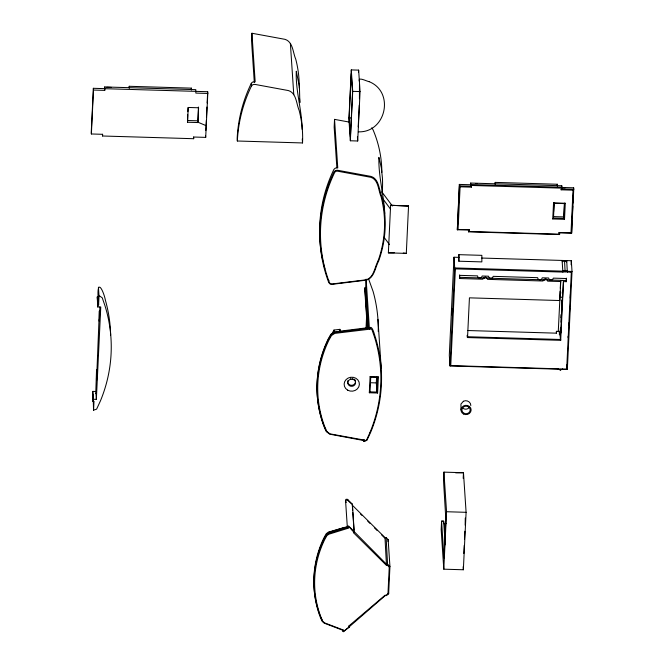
<?xml version="1.0" encoding="UTF-8"?>
<svg xmlns="http://www.w3.org/2000/svg" width="665" height="665" viewBox="0 0 665 665"><rect width="100%" height="100%" fill="white"/><g stroke="black" fill="none" stroke-linecap="round" stroke-linejoin="round"><path stroke-width="1" d="M359.433 98.711L359.474 84.829M481.793 258.053L571.31 260.722L572.025 271.436L571.318 272.326L565.125 271.736L564.535 260.954L562.191 261.727M363.863 439.856L363.855 441.419L364.57 441.119L364.644 440.155L329.965 433.854L326.864 431.469L324.761 426.755A128.345 117.705 -3.8 0 1 328.901 340.156L331.461 335.567L334.769 333.389L369.948 329.167L369.316 327.313L366.116 279.125M359.283 105.195L358.202 126.832M365.974 279.524L365.692 287.879L368.368 328.211M93.358 88.304L93.474 90.041L104.746 90.382L104.629 88.636L93.358 88.304L91.255 132.235L91.371 133.973L102.643 134.313L102.56 136.001L193.656 138.711L193.731 137.023L205.693 137.381L207.796 93.449L207.68 91.712L104.821 88.694L104.713 86.949L195.801 89.659L195.834 93.092L207.796 93.449M91.371 133.973L93.474 90.041M104.629 88.636L104.713 86.949M104.746 90.382L104.821 88.694M92.751 391.394L93.275 399.274L96.35 399.366L95.827 391.486L92.751 391.394L93.175 401.386L93.981 401.411L93.566 410.18L96.608 409.141L100.332 401.12A164.346 150.714 -3.8 0 0 104.904 305.509L102.244 297.804L99.742 296.058L99.019 296.075L98.603 304.844L97.797 304.828L97.273 296.939L98.079 296.964L98.603 304.844M97.273 296.939L97.697 306.939L100.764 307.031L96.35 399.366M93.566 410.18L93.175 397.994M110.631 335.218A164.346 150.714 -3.8 0 0 110.332 328.468L109.991 324.429A164.346 150.714 -3.8 0 0 105.477 300.522C103.64 291.087 97.057 277.696 98.079 296.964M93.175 401.386L93.275 399.274M93.216 398.634L93.408 394.545M97.697 306.939L97.797 304.828M97.389 370.571L96.541 370.064L96.558 380.513L99.368 310.929L100.224 311.436M95.827 391.486L96.541 370.064M99.368 310.929L99.393 321.378L99.866 307.022M129.16 88.063L129.243 86.292L191.354 88.137L191.462 89.792M187.53 122.244L188.237 107.464L198.586 107.772L197.879 122.551L187.53 122.244L187.696 114.588M187.838 111.637L188.029 107.688M191.262 89.916L191.354 88.137M197.879 122.551L198.428 107.015M205.826 130.531L206.316 120.315M206.458 117.248L206.948 107.032M207.148 102.942L207.68 91.712M299.242 88.071A128.877 118.187 -3.8 0 0 295.734 59.127C292.833 52.593 293.115 41.795 284.944 39.326L251.935 33.25L251.561 41.022L254.313 82.46M349.541 122.136L334.537 119.368L334.163 127.14L336.847 167.547M351.286 69.908L348.917 119.334L350.347 140.772L357.704 140.997L360.064 91.57L358.643 70.124L351.286 69.908L352.708 91.354L350.347 140.772M349.117 117.896L351.236 73.541L352.517 92.784L350.389 137.14L349.117 117.896L351.137 117.954M339.832 331.403L339.931 329.333L333.963 330.064A125.07 114.696 -3.8 0 0 332.226 333.273M358.543 72.186L358.643 70.124M348.925 626.962L348.975 625.906L385.052 595.208L386.207 595.242L387.978 593.729L389.249 567.062L389.939 566.547L387.928 564.552L386.772 564.519L348.576 525.957L347.72 526.256L347.354 527.528L328.46 533.396L326.291 535.042L323.98 539.174A115.511 105.934 -3.8 0 0 320.256 617.112L322.143 621.351L324.171 623.138L342.442 630.112L342.691 631.401L343.514 631.75L385.293 595.574L386.44 595.607L388.634 593.737L389.939 566.547L388.144 539.606L386.141 537.611L384.985 537.578L352.325 505.201L352.375 504.145L347.329 499.249L345.933 499.315L345.559 500.587L347.354 527.528L348.036 528.268L328.793 534.236L326.864 535.691L324.628 539.697A114.821 105.294 -3.8 0 0 320.929 617.178L322.749 621.285L324.553 622.864L343.173 629.963L343.364 631.368L349.582 626.97M348.036 528.268C348.177 524.045 352.35 531.485 353.481 531.601L353.431 532.657L386.481 565.416L387.629 565.458L389.249 567.062M365.692 287.879L364.885 287.862L364.786 289.973L367.329 328.294M366.049 327.986L366.739 313.556M369.324 392.757L370.089 376.706L378.377 376.955L377.604 393.007L369.324 392.757L370.023 391.868L370.738 377.088L370.089 376.706M377.604 393.007L376.93 392.076L376.315 382.915L376.598 376.997M378.377 376.955L377.637 377.296L376.93 392.076L370.023 391.868M408.551 205.801L406.307 253.39L388.368 252.858L390.613 205.261L408.568 206.075L390.613 205.261M388.052 541.618L388.144 539.606L387.429 539.573M453.995 257.222L449.307 355.226L450.022 365.95L567.336 369.441L572.025 271.436L567.42 271.303L562.873 272.076L455.384 268.876L454.702 267.945L453.995 257.222L459.141 257.38M459.324 184.413L460.097 186.807L471.369 187.139L470.596 184.745L459.324 184.413L457.32 229.807L469.332 229.807L469.249 231.495L468.509 231.827L468.409 230.364M565.125 271.736L562.823 271.162L454.702 267.945L450.022 365.95L450.754 365.609L455.384 268.876M561.767 185.768L561.684 187.455L573.646 187.813L573.745 189.276L573.039 190.165L561.077 189.808L561.784 188.927L561.767 185.768L470.679 183.058L470.687 186.208L459.424 185.876L457.32 229.807L458.06 229.467L460.097 186.807M443.796 569.182L446.548 511.734L443.921 472.142L463.472 472.724L466.099 512.316L463.355 569.764L443.796 569.182L441.169 529.589L441.577 521.144L443.646 521.21L445.209 544.743M458.85 254.662L458.85 261.212L481.851 261.894L481.851 255.343L458.85 254.662L458.85 261.212M562.449 296.59L560.703 333.173L558.284 331.27L560.745 281.528L547.594 281.137C547.711 278.377 543.106 278.278 542.997 281.004L487.495 279.35C487.611 276.59 482.998 276.49 482.89 279.209L459.532 278.519L459.565 274.953M459.532 278.519L459.681 275.352L477.528 275.884C477.412 278.643 482.025 278.735 482.133 276.017L488.559 276.208C488.443 278.968 493.056 279.067 493.164 276.349L537.636 277.671C537.519 280.431 542.133 280.53 542.241 277.804L548.667 277.995C548.55 280.763 553.164 280.854 553.272 278.136L566.414 278.527L566.264 281.694L563.504 281.611L563.421 280.422L562.615 297.322L559.847 297.056L559.83 300.538L469.432 297.845L467.537 337.554L560.695 340.33L563.504 281.611M470.596 184.745L470.679 183.058M468.592 230.14L468.509 231.827L559.598 234.546L559.681 232.858L559.041 232.476L558.957 234.163L559.598 234.546M471.369 187.139L471.452 185.452L470.77 184.521L561.867 187.231L561.077 189.808M463.197 478.359L463.472 472.724L455.666 472.857M463.813 553.513L464.203 545.416M464.494 539.348L464.877 531.252M465.168 525.184L465.276 518.068M495.126 184.172L495.209 182.393L557.32 184.247L557.428 185.892M552.773 218.96L553.546 202.908L565.275 203.257L564.51 219.309L552.773 218.96L553.48 218.078L554.186 203.291L553.546 202.908M564.51 219.309L563.829 218.386L553.48 218.078L553.471 214.637M553.613 211.678L554.045 202.808M557.228 186.017L557.32 184.247M556.331 333.032L556.414 331.336L559.373 331.428M559.855 297.238L560.138 291.27M560.287 288.294L560.662 280.339L560.745 281.528M565.275 203.257L564.535 203.598L563.829 218.386L564.394 203.116M560.437 340.073L560.105 335.11L559.365 334.312L559.514 331.245M560.105 335.11L560.445 327.953M560.936 317.737L561.085 314.678M561.576 304.462L561.767 300.372M560.728 328.294L560.703 333.173M561.019 322.193L561.41 314.063M561.701 307.97L562.091 299.84M566.264 281.694L566.297 278.128M561.684 187.455L561.784 188.927L573.745 189.276L571.642 233.207L571.002 232.833L573.039 190.165M572.083 220.506L571.642 233.207L559.681 232.858M572.232 217.438L572.764 206.2M572.914 203.141L573.405 192.925M573.546 189.858L573.646 187.813M571.119 264.72L571.31 260.722M567.012 364.561L567.336 369.441L566.696 369.058L571.318 272.326M568.434 335.916L568.334 337.961L568.209 336.166M568.916 325.7L569.065 322.633M569.556 312.417L569.747 308.336M570.238 298.12L570.437 294.03M560.462 369.283L558.135 369.166L560.395 370.081L560.462 369.283L566.696 369.058M567.336 272.209L566.705 260.58M386.481 565.416L384.985 537.578M387.629 565.458L386.141 537.611M95.727 393.597L95.96 393.032M370.006 432.408L366.648 439.873L364.57 441.119M346.324 499.714L346.931 499.506L350.945 503.405M545.99 279.051L545.45 279.89L545.4 278.959M302.259 138.927L302.525 142.95L237.347 141.005L237.172 138.353A164.346 150.714 -3.8 0 1 251.32 83.275L252.7 82.003L255.16 81.82L251.935 33.25M237.347 141.005A164.346 150.714 -3.8 0 1 251.503 85.935L252.875 84.655L254.795 84.38L288.352 90.556C296.548 92.967 296.266 103.782 299.134 110.357A128.877 118.187 -3.8 0 1 302.525 142.95M559.365 334.312L560.005 333.547M443.439 523.679L443.771 523.322L444.877 524.419L445.417 532.607M326.748 533.854L327.23 533.355M444.877 524.419L446.074 523.397M353.481 531.601L354.171 531.086L352.375 504.145L351.66 504.112M353.431 532.657L354.121 532.141M463.422 401.269L460.945 404.054L461.003 409.898M364.644 440.155L363.439 440.479L329.674 434.17L326.257 431.535L324.088 426.697A129.035 118.337 -3.8 0 1 328.252 339.632L330.887 334.919L334.537 332.508L368.809 328.219L369.948 329.167M346.232 500.321L345.559 500.587L346.216 502.516M328.668 532.407L344.603 527.453M463.355 401.294C466.456 399.54 470.945 401.843 470.828 405.534M347.404 499.889L347.903 499.706M562.873 272.076L562.823 271.162L565.159 270.389L567.42 271.303M560.395 370.081L562.715 368.942M543.106 280.455L544.668 280.073M342.442 630.112L343.173 629.963M350.812 379.233L352.841 379.291A3.915 3.591 -3.8 0 1 354.769 384.885A3.915 3.591 -3.8 0 1 348.36 384.694A3.915 3.591 -3.8 0 1 350.812 379.233L350.746 378.227M358.385 131.836C386.132 132.825 394.952 91.737 368.9 81.562M483.247 278.17L484.644 278.12M387.978 593.729L388.634 593.737L388.501 591.667M348.975 625.906L349.632 625.915M352.708 91.354L360.064 91.57M106.782 87.298L111.388 87.431M187.414 120.506L197.763 120.814M475.517 183.482L477.354 183.54M561.46 187.738L565.142 187.846M471.452 185.452L561.16 188.12M554.186 203.291L564.535 203.598M553.38 216.607L563.729 216.915M458.06 229.467L469.332 229.807M559.041 232.476L571.002 232.833M469.249 231.495L558.957 234.163M394.328 252.758L388.368 252.858M403.298 253.032L406.307 253.39M459.449 277.322L484.311 278.07M486.381 278.128L544.419 279.857M546.464 279.915L566.181 280.505M99.634 311.943L99.75 313.772M467.852 330.53L556.538 333.173L556.414 331.336M450.754 365.609L558.251 368.809M370.738 377.088L377.637 377.296M96.807 371.078L96.924 372.915M370.405 382.732L376.315 382.915M446.548 511.734L466.099 512.316M443.771 523.322L443.646 521.21L441.577 521.144L444.02 557.985L445.858 519.548L443.513 480.596L443.921 472.142L444.561 472.524M93.69 401.352L92.975 401.294M363.855 441.419L366.905 440.38L370.629 432.358A164.346 150.714 -3.8 0 0 375.201 336.748C374.561 335.276 372.209 324.088 369.275 328.236L368.767 327.579L334.495 331.868L330.846 334.279L328.211 338.984A129.035 118.337 -3.8 0 0 324.046 426.057M369.973 328.202L371.918 329.566L374.553 337.213A163.607 150.032 -3.8 0 1 377.678 348.95A163.69 150.115 -3.8 0 1 380.205 364.894A163.607 150.032 -3.8 0 1 380.87 376.98A163.69 150.115 -3.8 0 1 380.097 393.123A163.607 150.032 -3.8 0 1 378.285 405.126A163.69 150.115 -3.8 0 1 374.229 420.903A163.607 150.032 -3.8 0 1 370.006 432.391M369.166 81.67C366.847 81.388 357.546 76.259 359.333 81.271M564.535 260.954L566.796 261.86M197.896 122.185L206.25 125.718M360.422 513.904L361.885 515.358M367.762 521.185L369.964 523.363M374.37 527.736L377.313 530.645M381.718 535.017L384.653 537.927M368.56 278.851L373.09 291.436A164.346 150.714 -3.8 0 1 378.26 331.536M371.727 127.821L372.974 129.625A128.877 118.187 -3.8 0 1 378.003 144.022L378.327 145.244A128.877 118.187 -3.8 0 1 381.851 172.36M326.864 431.676L325.759 430.08M381.843 191.911L392.4 205.992M383.181 199.242L390.571 209.176M383.988 237.206L389.532 244.654M347.454 526.572L328.377 532.116L326.199 533.762L323.897 537.885A115.511 105.934 -3.8 0 0 320.173 615.832M322.06 620.071L320.547 616.721M328.618 280.231L328.909 280.746M324.387 426.863L325.418 429.274M562.108 260.447L562.823 271.162M562.266 292.035L562.382 293.747M560.695 340.33L560.637 339.499L467.478 336.731L467.537 337.554M495.209 182.393L495.317 184.047M467.146 335.31L467.279 337.296M463.148 566.721L463.355 569.764M377.944 319.383L381.22 368.593M357.429 136.907L357.704 140.997M366.615 309.449L366.689 310.455M364.885 287.862L367.537 327.729M352.774 378.285L352.841 379.291M334.537 119.368L337.762 167.937L335.293 168.12L333.921 169.392A164.346 150.714 -3.8 0 0 322.824 260.738M352.325 505.201L352.674 510.379M352.807 512.449L353.979 530.072M339.931 329.333L340.048 331.162M333.963 330.064L334.129 332.65M299.591 98.653L299.849 102.609L299.433 86.766L296.291 71.255C295.484 90.955 301.927 109.783 302.118 129.359M290.381 43.508L293.78 94.738M251.32 83.275L251.503 85.935M205.576 135.635L205.693 137.381M193.54 136.973L193.656 138.711M129.243 86.292L129.351 87.938M102.443 134.264L102.56 136.001M98.428 287.18L99.019 296.075M99.268 319.549L99.393 321.378M96.442 378.684L96.558 380.513M485.292 277.172L485.35 278.095M318.66 552.848A114.821 105.294 -3.8 0 1 320.921 546.198M322.417 542.465A114.821 105.294 -3.8 0 1 323.647 539.697M355.501 381.843A3.915 3.591 -3.8 0 1 350.912 385.268A3.915 3.591 -3.8 0 1 347.862 380.679M354.478 379.266A3.915 3.591 -3.8 0 1 355.418 380.904M324.803 268.627A164.346 150.714 -3.8 0 1 323.755 264.695M382.134 193.332A84.488 47.947 -69.9 0 0 382.433 178.029L381.353 167.896L378.892 157.372C378.402 175.169 383.115 192.235 384.545 209.808A84.488 53.283 72.2 0 1 384.686 213.598M469.299 407.321A4.148 3.799 -3.8 0 1 464.586 409.041L463.596 408.651A4.148 3.799 -3.8 0 1 462.757 408.036M451.851 312.907L451.934 314.927L452.133 308.535L451.851 312.907M377.969 261.17C374.511 267.355 373.938 277.887 365.866 279.84L331.893 283.997L330.405 283.697L329.433 282.642A163.598 150.032 -3.8 0 1 334.719 172.343L335.783 171.346L337.288 171.129L370.771 177.289C378.634 179.725 378.21 190.29 381.062 196.624A128.187 117.555 -3.8 0 1 377.969 261.17M378.609 261.096C375.11 267.513 374.37 278.286 365.966 280.189L331.918 284.362L330.023 283.963L328.776 282.617A164.346 150.714 -3.8 0 1 334.079 171.778L335.451 170.498L337.371 170.223L370.929 176.4C379.125 178.81 378.851 189.616 381.71 196.2A128.869 118.179 -3.8 0 1 378.609 261.096M347.654 390.147A7.631 6.999 -3.8 0 0 359.383 384.428A7.631 6.999 -3.8 0 0 348.236 378.028A7.631 6.999 -3.8 0 0 347.654 390.147M463.422 413.954A5.071 4.647 -3.8 0 0 471.128 410.022A5.071 4.647 -3.8 0 0 463.638 405.908A5.071 4.647 -3.8 0 0 463.422 413.954M463.904 413.231A4.148 3.799 -3.8 0 0 470.205 410.014A4.148 3.799 -3.8 0 0 464.079 406.639A4.148 3.799 -3.8 0 0 463.904 413.231"/></g></svg>
